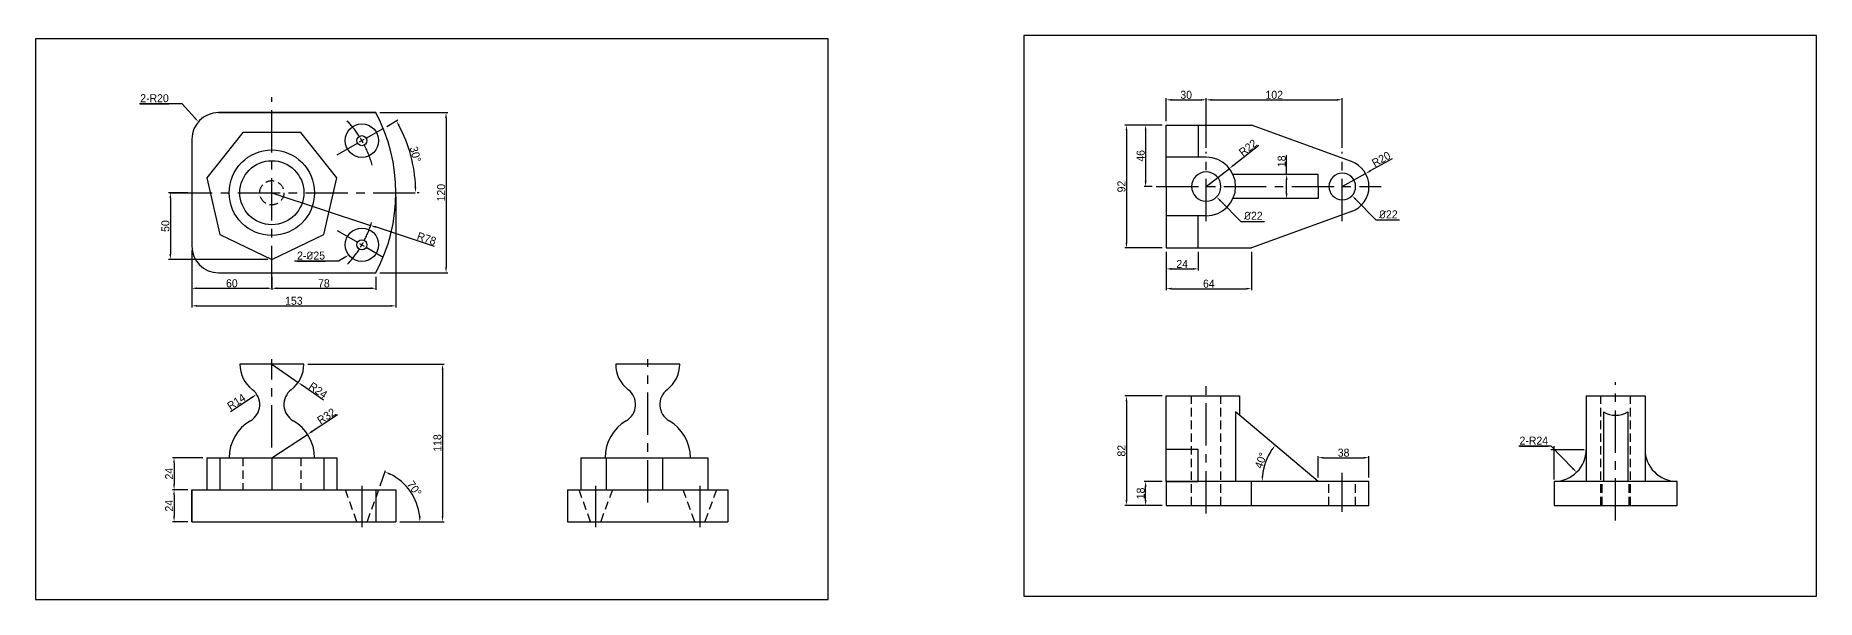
# Model space of a CAD drawing. Header units: millimetres. Extents: x 0 to 3581, y 939 to 3462.
# Drawn here: x 0 to 1335, y 2013 to 2435 of the extents above; entities that cross this region are included whole.
import ezdxf
from ezdxf import colors
from ezdxf.entities.mleader import LeaderData, LeaderLine
from ezdxf.math import Vec2, Vec3

# ---------------------------------------------------------------- set-up
doc = ezdxf.new("R2010")
doc.units = ezdxf.units.MM
doc.linetypes.add('CENTER', pattern=[50.8, 31.75, -6.35, 6.35, -6.35])
doc.linetypes.add('HIDDEN', pattern=[9.525, 6.35, -3.175])
for name, color, linetype in [('center', 3, 'CENTER'), ('hidden', 2, 'HIDDEN'), ('model', 7, 'Continuous')]:
    doc.layers.add(name, color=color, linetype=linetype)
doc.styles.get("Standard").update_dxf_attribs({"font": ''})
doc.styles.get('Standard').set_extended_font_data('Gulim')
doc.dimstyles.new('ISO-25', dxfattribs={"dimtxt": 6, "dimasz": 4, "dimexe": 1.25, "dimexo": 3, "dimtad": 1, "dimtxsty": 'Standard', "dimcen": 2.5, "dimadec": 0, "dimazin": 0, "dimtfac": 1, "dimtmove": 0, "dimatfit": 3, "dimfxl": 1, "dimarcsym": 0})

# ---------------------------------------------------------------- blocks, each defined once
blk = doc.blocks.new('*D40')
at = {"layer": 'Defpoints', "color": 0, "transparency": 16777216}
for p in [(255.1, 2377.2), (255.1, 2257.2), (307.7, 2257.2)]:
    blk.add_point(p, dxfattribs=at)
at = {"layer": 'model', "color": 0, "lineweight": -2, "transparency": 16777216}
for p, q in [((258.1, 2377.2), (308.9, 2377.2)), ((307.7, 2373.2), (307.7, 2261.2)), ((258.1, 2257.2), (308.9, 2257.2))]:
    blk.add_line(p, q, dxfattribs=at)
at = {"layer": 'model', "color": 0, "transparency": 16777216}
for points in [[(307, 2373.2), (308.3, 2373.2), (307.7, 2377.2)], [(307, 2261.2), (308.3, 2261.2), (307.7, 2257.2)]]:
    blk.add_solid(points, dxfattribs=at)
at = {"layer": 'model', "color": 0, "transparency": 16777216, "insert": (304, 2317.2), "char_height": 6, "attachment_point": 5, "rotation": 90}
blk.add_mtext('120', dxfattribs=at)
blk = doc.blocks.new('*D41')
at = {"layer": 'Defpoints', "color": 0, "transparency": 16777216}
for p in [(117.1, 2317.2), (101, 2267.2), (177.1, 2267.2)]:
    blk.add_point(p, dxfattribs=at)
at = {"layer": 'model', "color": 0, "lineweight": -2, "transparency": 16777216}
for p, q in [((114.1, 2317.2), (99.7, 2317.2)), ((101, 2313.2), (101, 2271.2)), ((174.1, 2267.2), (99.7, 2267.2))]:
    blk.add_line(p, q, dxfattribs=at)
at = {"layer": 'model', "color": 0, "transparency": 16777216}
for points in [[(100.3, 2313.2), (101.6, 2313.2), (101, 2317.2)], [(100.3, 2271.2), (101.6, 2271.2), (101, 2267.2)]]:
    blk.add_solid(points, dxfattribs=at)
at = {"layer": 'model', "color": 0, "transparency": 16777216, "insert": (97.3, 2292.2), "char_height": 6, "attachment_point": 5, "rotation": 90}
blk.add_mtext('50', dxfattribs=at)
blk = doc.blocks.new('*D42')
at = {"layer": 'Defpoints', "color": 0, "transparency": 16777216}
for p in [(117.1, 2277.2), (177.1, 2257.2), (177.1, 2245.6)]:
    blk.add_point(p, dxfattribs=at)
at = {"layer": 'model', "color": 0, "lineweight": -2, "transparency": 16777216}
for p, q in [((117.1, 2274.2), (117.1, 2244.4)), ((121.1, 2245.6), (173.1, 2245.6)), ((177.1, 2254.2), (177.1, 2244.4))]:
    blk.add_line(p, q, dxfattribs=at)
at = {"layer": 'model', "color": 0, "transparency": 16777216}
for points in [[(121.1, 2246.3), (121.1, 2244.9), (117.1, 2245.6)], [(173.1, 2246.3), (173.1, 2244.9), (177.1, 2245.6)]]:
    blk.add_solid(points, dxfattribs=at)
at = {"layer": 'model', "color": 0, "transparency": 16777216, "insert": (147.1, 2249.3), "char_height": 6, "attachment_point": 5}
blk.add_mtext('60', dxfattribs=at)
blk = doc.blocks.new('*D43')
at = {"layer": 'Defpoints', "color": 0, "transparency": 16777216}
for p in [(177.1, 2257.2), (255.1, 2257.2), (255.1, 2245.6)]:
    blk.add_point(p, dxfattribs=at)
at = {"layer": 'model', "color": 0, "lineweight": -2, "transparency": 16777216}
for p, q in [((177.1, 2254.2), (177.1, 2244.4)), ((181.1, 2245.6), (251.1, 2245.6)), ((255.1, 2254.2), (255.1, 2244.4))]:
    blk.add_line(p, q, dxfattribs=at)
at = {"layer": 'model', "color": 0, "transparency": 16777216}
for points in [[(181.1, 2246.3), (181.1, 2244.9), (177.1, 2245.6)], [(251.1, 2246.3), (251.1, 2244.9), (255.1, 2245.6)]]:
    blk.add_solid(points, dxfattribs=at)
at = {"layer": 'model', "color": 0, "transparency": 16777216, "insert": (216.1, 2249.3), "char_height": 6, "attachment_point": 5}
blk.add_mtext('78', dxfattribs=at)
blk = doc.blocks.new('*D44')
at = {"layer": 'Defpoints', "color": 0, "transparency": 16777216}
for p in [(270.1, 2317.2), (117.1, 2277.2), (270.1, 2232.4)]:
    blk.add_point(p, dxfattribs=at)
at = {"layer": 'model', "color": 0, "lineweight": -2, "transparency": 16777216}
for p, q in [((270.1, 2314.2), (270.1, 2231.2)), ((117.1, 2274.2), (117.1, 2231.2)), ((121.1, 2232.4), (266.1, 2232.4))]:
    blk.add_line(p, q, dxfattribs=at)
at = {"layer": 'model', "color": 0, "transparency": 16777216}
for points in [[(121.1, 2233.1), (121.1, 2231.8), (117.1, 2232.4)], [(266.1, 2233.1), (266.1, 2231.8), (270.1, 2232.4)]]:
    blk.add_solid(points, dxfattribs=at)
at = {"layer": 'model', "color": 0, "transparency": 16777216, "insert": (193.6, 2236.2), "char_height": 6, "attachment_point": 5}
blk.add_mtext('153', dxfattribs=at)
blk = doc.blocks.new('*D45')
at = {"layer": 'Defpoints', "color": 0, "transparency": 16777216}
for p in [(260.6, 2365.4), (247.9, 2358.1), (283.2, 2335.9), (100.7, 2317.2), (284.5, 2317.2)]:
    blk.add_point(p, dxfattribs=at)
at = {"layer": 'model', "color": 0, "lineweight": -2, "transparency": 16777216}
for p, q in [((263.2, 2366.9), (271.5, 2371.7)), ((287.5, 2317.2), (286.1, 2317.2))]:
    blk.add_line(p, q, dxfattribs=at)
blk.add_arc((177.1, 2317.2), 107.8, 2.1268, 27.8732, dxfattribs=at)
at = {"layer": 'model', "color": 0, "transparency": 16777216}
for points in [[(271.8, 2367.2), (272.9, 2367.9), (270.4, 2371.1)], [(285.4, 2321.2), (284.1, 2321.2), (284.8, 2317.2)]]:
    blk.add_solid(points, dxfattribs=at)
at = {"layer": 'model', "color": 0, "transparency": 16777216, "insert": (284.7, 2346), "char_height": 6, "attachment_point": 5, "rotation": 285}
blk.add_mtext('30°', dxfattribs=at)
blk = doc.blocks.new('*D46')
at = {"layer": 'Defpoints', "color": 0, "transparency": 16777216}
for p in [(177.1, 2317.2), (251.1, 2292.7)]:
    blk.add_point(p, dxfattribs=at)
at = {"layer": 'model', "color": 0, "lineweight": -2, "transparency": 16777216}
for p, q in [((177.1, 2317.2), (251.1, 2292.7)), ((299, 2276.9), (254.9, 2291.5))]:
    blk.add_line(p, q, dxfattribs=at)
at = {"layer": 'model', "color": 0, "transparency": 16777216}
blk.add_solid([(255.2, 2292.1), (254.7, 2290.8), (251.1, 2292.7)], dxfattribs=at)
at = {"layer": 'model', "color": 0, "transparency": 16777216, "insert": (293.1, 2282.8), "char_height": 6, "attachment_point": 5, "rotation": 341.7215}
blk.add_mtext('R78', dxfattribs=at)
blk = doc.blocks.new('*D47')
at = {"layer": 'Defpoints', "color": 0, "transparency": 16777216}
for p in [(177.1, 2188.7), (196.8, 2175)]:
    blk.add_point(p, dxfattribs=at)
at = {"layer": 'model', "color": 0, "lineweight": -2, "transparency": 16777216}
for p, q in [((177.1, 2188.7), (196.8, 2175)), ((215.9, 2161.9), (200.1, 2172.8))]:
    blk.add_line(p, q, dxfattribs=at)
at = {"layer": 'model', "color": 0, "transparency": 16777216}
blk.add_solid([(200.5, 2173.3), (199.7, 2172.2), (196.8, 2175)], dxfattribs=at)
at = {"layer": 'model', "color": 0, "transparency": 16777216, "insert": (211.8, 2169.2), "char_height": 6, "attachment_point": 5, "rotation": 325.3763}
blk.add_mtext('R24', dxfattribs=at)
blk = doc.blocks.new('*D48')
at = {"layer": 'Defpoints', "color": 0, "transparency": 16777216}
for p in [(165.7, 2166.2), (154, 2158.5)]:
    blk.add_point(p, dxfattribs=at)
at = {"layer": 'model', "color": 0, "lineweight": -2, "transparency": 16777216}
blk.add_line((146.2, 2153.3), (162.4, 2164), dxfattribs=at)
at = {"layer": 'model', "color": 0, "transparency": 16777216}
blk.add_solid([(162, 2164.5), (162.7, 2163.4), (165.7, 2166.2)], dxfattribs=at)
at = {"layer": 'model', "color": 0, "transparency": 16777216, "insert": (150.5, 2160.6), "char_height": 6, "attachment_point": 5, "rotation": 33.4659}
blk.add_mtext('R14', dxfattribs=at)
blk = doc.blocks.new('*D49')
at = {"layer": 'Defpoints', "color": 0, "transparency": 16777216}
for p in [(203.9, 2136.1), (177.1, 2118.7)]:
    blk.add_point(p, dxfattribs=at)
at = {"layer": 'model', "color": 0, "lineweight": -2, "transparency": 16777216}
for p, q in [((226.3, 2150.7), (207.2, 2138.3)), ((177.1, 2118.7), (203.9, 2136.1))]:
    blk.add_line(p, q, dxfattribs=at)
at = {"layer": 'model', "color": 0, "transparency": 16777216}
blk.add_solid([(206.9, 2138.9), (207.6, 2137.8), (203.9, 2136.1)], dxfattribs=at)
at = {"layer": 'model', "color": 0, "transparency": 16777216, "insert": (218, 2149.8), "char_height": 6, "attachment_point": 5, "rotation": 33.0956}
blk.add_mtext('R32', dxfattribs=at)
blk = doc.blocks.new('*D50')
at = {"layer": 'Defpoints', "color": 0, "transparency": 16777216}
for p in [(257.1, 2094.7), (284.8, 2086.4), (117.1, 2070.7), (248.4, 2070.7), (270.1, 2070.7)]:
    blk.add_point(p, dxfattribs=at)
at = {"layer": 'model', "color": 0, "lineweight": -2, "transparency": 16777216}
for p, q in [((258.2, 2097.5), (262.4, 2109.1)), ((273.1, 2070.7), (289.3, 2070.7))]:
    blk.add_line(p, q, dxfattribs=at)
blk.add_arc((248.4, 2070.7), 39.7, 5.776, 64.224, dxfattribs=at)
at = {"layer": 'model', "color": 0, "transparency": 16777216}
for points in [[(265.4, 2105.8), (265.9, 2107), (262, 2108)], [(288.6, 2074.7), (287.2, 2074.6), (288.1, 2070.7)]]:
    blk.add_solid(points, dxfattribs=at)
at = {"layer": 'model', "color": 0, "transparency": 16777216, "insert": (283.9, 2095.6), "char_height": 6, "attachment_point": 5, "rotation": 305}
blk.add_mtext('70°', dxfattribs=at)
blk = doc.blocks.new('*D51')
at = {"layer": 'Defpoints', "color": 0, "transparency": 16777216}
for p in [(117.1, 2094.7), (103.8, 2070.7), (117.1, 2070.7)]:
    blk.add_point(p, dxfattribs=at)
at = {"layer": 'model', "color": 0, "lineweight": -2, "transparency": 16777216}
for p, q in [((114.1, 2094.7), (102.5, 2094.7)), ((103.8, 2090.7), (103.8, 2074.7)), ((114.1, 2070.7), (102.5, 2070.7))]:
    blk.add_line(p, q, dxfattribs=at)
at = {"layer": 'model', "color": 0, "transparency": 16777216}
for points in [[(103.1, 2090.7), (104.4, 2090.7), (103.8, 2094.7)], [(103.1, 2074.7), (104.4, 2074.7), (103.8, 2070.7)]]:
    blk.add_solid(points, dxfattribs=at)
at = {"layer": 'model', "color": 0, "transparency": 16777216, "insert": (100.1, 2082.7), "char_height": 6, "attachment_point": 5, "rotation": 90}
blk.add_mtext('24', dxfattribs=at)
blk = doc.blocks.new('*D52')
at = {"layer": 'Defpoints', "color": 0, "transparency": 16777216}
for p in [(128.3, 2118.7), (103.8, 2094.7), (117.1, 2094.7)]:
    blk.add_point(p, dxfattribs=at)
at = {"layer": 'model', "color": 0, "lineweight": -2, "transparency": 16777216}
for p, q in [((125.3, 2118.7), (102.5, 2118.7)), ((103.8, 2114.7), (103.8, 2098.7)), ((114.1, 2094.7), (102.5, 2094.7))]:
    blk.add_line(p, q, dxfattribs=at)
at = {"layer": 'model', "color": 0, "transparency": 16777216}
for points in [[(103.1, 2114.7), (104.4, 2114.7), (103.8, 2118.7)], [(103.1, 2098.7), (104.4, 2098.7), (103.8, 2094.7)]]:
    blk.add_solid(points, dxfattribs=at)
at = {"layer": 'model', "color": 0, "transparency": 16777216, "insert": (100.1, 2106.7), "char_height": 6, "attachment_point": 5, "rotation": 90}
blk.add_mtext('24', dxfattribs=at)
blk = doc.blocks.new('*D53')
at = {"layer": 'Defpoints', "color": 0, "transparency": 16777216}
for p in [(201.1, 2188.7), (270.1, 2070.7), (305, 2070.7)]:
    blk.add_point(p, dxfattribs=at)
at = {"layer": 'model', "color": 0, "lineweight": -2, "transparency": 16777216}
for p, q in [((204.1, 2188.7), (306.3, 2188.7)), ((305, 2184.7), (305, 2074.7)), ((273.1, 2070.7), (306.3, 2070.7))]:
    blk.add_line(p, q, dxfattribs=at)
at = {"layer": 'model', "color": 0, "transparency": 16777216}
for points in [[(304.4, 2184.7), (305.7, 2184.7), (305, 2188.7)], [(304.4, 2074.7), (305.7, 2074.7), (305, 2070.7)]]:
    blk.add_solid(points, dxfattribs=at)
at = {"layer": 'model', "color": 0, "transparency": 16777216, "insert": (301.3, 2129.7), "char_height": 6, "attachment_point": 5, "rotation": 90}
blk.add_mtext('118', dxfattribs=at)
blk = doc.blocks.new('*D70')
at = {"layer": 'Defpoints', "color": 0, "transparency": 16777216}
for p in [(877.5, 2386.8), (847.5, 2367.8), (877.5, 2347.8)]:
    blk.add_point(p, dxfattribs=at)
at = {"layer": 'model', "color": 0, "lineweight": -2, "transparency": 16777216}
for p, q in [((847.5, 2370.8), (847.5, 2388)), ((851.5, 2386.8), (873.5, 2386.8)), ((877.5, 2350.8), (877.5, 2388))]:
    blk.add_line(p, q, dxfattribs=at)
at = {"layer": 'model', "color": 0, "transparency": 16777216}
for points in [[(851.5, 2387.4), (851.5, 2386.1), (847.5, 2386.8)], [(873.5, 2387.4), (873.5, 2386.1), (877.5, 2386.8)]]:
    blk.add_solid(points, dxfattribs=at)
at = {"layer": 'model', "color": 0, "transparency": 16777216, "insert": (862.5, 2390.5), "char_height": 6, "attachment_point": 5}
blk.add_mtext('30', dxfattribs=at)
blk = doc.blocks.new('*D71')
at = {"layer": 'Defpoints', "color": 0, "transparency": 16777216}
for p in [(979.5, 2386.8), (877.5, 2347.8), (979.5, 2347.8)]:
    blk.add_point(p, dxfattribs=at)
at = {"layer": 'model', "color": 0, "lineweight": -2, "transparency": 16777216}
for p, q in [((877.5, 2350.8), (877.5, 2388)), ((881.5, 2386.8), (975.5, 2386.8)), ((979.5, 2350.8), (979.5, 2388))]:
    blk.add_line(p, q, dxfattribs=at)
at = {"layer": 'model', "color": 0, "transparency": 16777216}
for points in [[(881.5, 2387.4), (881.5, 2386.1), (877.5, 2386.8)], [(975.5, 2387.4), (975.5, 2386.1), (979.5, 2386.8)]]:
    blk.add_solid(points, dxfattribs=at)
at = {"layer": 'model', "color": 0, "transparency": 16777216, "insert": (928.5, 2390.5), "char_height": 6, "attachment_point": 5}
blk.add_mtext('102', dxfattribs=at)
blk = doc.blocks.new('*D72')
at = {"layer": 'Defpoints', "color": 0, "transparency": 16777216}
for p in [(961.5, 2330.8), (937.8, 2312.8), (961.5, 2312.8)]:
    blk.add_point(p, dxfattribs=at)
at = {"layer": 'model', "color": 0, "lineweight": -2, "transparency": 16777216}
for p, q in [((937.8, 2330.8), (937.8, 2345.3)), ((958.5, 2330.8), (936.6, 2330.8)), ((937.8, 2316.8), (937.8, 2326.8)), ((958.5, 2312.8), (936.6, 2312.8))]:
    blk.add_line(p, q, dxfattribs=at)
at = {"layer": 'model', "color": 0, "transparency": 16777216}
for points in [[(937.1, 2326.8), (938.5, 2326.8), (937.8, 2330.8)], [(937.1, 2316.8), (938.5, 2316.8), (937.8, 2312.8)]]:
    blk.add_solid(points, dxfattribs=at)
at = {"layer": 'model', "color": 0, "transparency": 16777216, "insert": (934.1, 2340.7), "char_height": 6, "attachment_point": 5, "rotation": 90}
blk.add_mtext('18', dxfattribs=at)
blk = doc.blocks.new('*D73')
at = {"layer": 'Defpoints', "color": 0, "transparency": 16777216}
for p in [(847.5, 2367.8), (832.1, 2321.8), (840, 2321.8)]:
    blk.add_point(p, dxfattribs=at)
at = {"layer": 'model', "color": 0, "lineweight": -2, "transparency": 16777216}
for p, q in [((844.5, 2367.8), (830.9, 2367.8)), ((832.1, 2363.8), (832.1, 2325.8)), ((837, 2321.8), (830.9, 2321.8))]:
    blk.add_line(p, q, dxfattribs=at)
at = {"layer": 'model', "color": 0, "transparency": 16777216}
for points in [[(831.4, 2363.8), (832.8, 2363.8), (832.1, 2367.8)], [(831.4, 2325.8), (832.8, 2325.8), (832.1, 2321.8)]]:
    blk.add_solid(points, dxfattribs=at)
at = {"layer": 'model', "color": 0, "transparency": 16777216, "insert": (828.4, 2344.8), "char_height": 6, "attachment_point": 5, "rotation": 90}
blk.add_mtext('46', dxfattribs=at)
blk = doc.blocks.new('*D74')
at = {"layer": 'Defpoints', "color": 0, "transparency": 16777216}
for p in [(847.5, 2367.8), (817.7, 2275.8), (847.5, 2275.8)]:
    blk.add_point(p, dxfattribs=at)
at = {"layer": 'model', "color": 0, "lineweight": -2, "transparency": 16777216}
for p, q in [((844.5, 2367.8), (816.5, 2367.8)), ((817.7, 2363.8), (817.7, 2279.8)), ((844.5, 2275.8), (816.5, 2275.8))]:
    blk.add_line(p, q, dxfattribs=at)
at = {"layer": 'model', "color": 0, "transparency": 16777216}
for points in [[(817.1, 2363.8), (818.4, 2363.8), (817.7, 2367.8)], [(817.1, 2279.8), (818.4, 2279.8), (817.7, 2275.8)]]:
    blk.add_solid(points, dxfattribs=at)
at = {"layer": 'model', "color": 0, "transparency": 16777216, "insert": (814, 2321.8), "char_height": 6, "attachment_point": 5, "rotation": 90}
blk.add_mtext('92', dxfattribs=at)
blk = doc.blocks.new('*D75')
at = {"layer": 'Defpoints', "color": 0, "transparency": 16777216}
for p in [(847.5, 2275.8), (871.5, 2275.8), (871.5, 2260.1)]:
    blk.add_point(p, dxfattribs=at)
at = {"layer": 'model', "color": 0, "lineweight": -2, "transparency": 16777216}
for p, q in [((847.5, 2272.8), (847.5, 2258.9)), ((871.5, 2272.8), (871.5, 2258.9)), ((851.5, 2260.1), (867.5, 2260.1))]:
    blk.add_line(p, q, dxfattribs=at)
at = {"layer": 'model', "color": 0, "transparency": 16777216}
for points in [[(851.5, 2260.8), (851.5, 2259.4), (847.5, 2260.1)], [(867.5, 2260.8), (867.5, 2259.4), (871.5, 2260.1)]]:
    blk.add_solid(points, dxfattribs=at)
at = {"layer": 'model', "color": 0, "transparency": 16777216, "insert": (859.5, 2263.8), "char_height": 6, "attachment_point": 5}
blk.add_mtext('24', dxfattribs=at)
blk = doc.blocks.new('*D76')
at = {"layer": 'Defpoints', "color": 0, "transparency": 16777216}
for p in [(847.5, 2275.8), (911.5, 2275.8), (911.5, 2245.3)]:
    blk.add_point(p, dxfattribs=at)
at = {"layer": 'model', "color": 0, "lineweight": -2, "transparency": 16777216}
for p, q in [((847.5, 2272.8), (847.5, 2244.1)), ((911.5, 2272.8), (911.5, 2244.1)), ((851.5, 2245.3), (907.5, 2245.3))]:
    blk.add_line(p, q, dxfattribs=at)
at = {"layer": 'model', "color": 0, "transparency": 16777216}
for points in [[(851.5, 2246), (851.5, 2244.7), (847.5, 2245.3)], [(907.5, 2246), (907.5, 2244.7), (911.5, 2245.3)]]:
    blk.add_solid(points, dxfattribs=at)
at = {"layer": 'model', "color": 0, "transparency": 16777216, "insert": (879.5, 2249), "char_height": 6, "attachment_point": 5}
blk.add_mtext('64', dxfattribs=at)
blk = doc.blocks.new('*D77')
at = {"layer": 'Defpoints', "color": 0, "transparency": 16777216}
for p in [(847.5, 2164.9), (817.7, 2082.9), (847.5, 2082.9)]:
    blk.add_point(p, dxfattribs=at)
at = {"layer": 'model', "color": 0, "lineweight": -2, "transparency": 16777216}
for p, q in [((844.5, 2164.9), (816.5, 2164.9)), ((817.7, 2160.9), (817.7, 2086.9)), ((844.5, 2082.9), (816.5, 2082.9))]:
    blk.add_line(p, q, dxfattribs=at)
at = {"layer": 'model', "color": 0, "transparency": 16777216}
for points in [[(817.1, 2160.9), (818.4, 2160.9), (817.7, 2164.9)], [(817.1, 2086.9), (818.4, 2086.9), (817.7, 2082.9)]]:
    blk.add_solid(points, dxfattribs=at)
at = {"layer": 'model', "color": 0, "transparency": 16777216, "insert": (814, 2123.9), "char_height": 6, "attachment_point": 5, "rotation": 90}
blk.add_mtext('82', dxfattribs=at)
blk = doc.blocks.new('*D78')
at = {"layer": 'Defpoints', "color": 0, "transparency": 16777216}
for p in [(832.1, 2100.9), (847.5, 2100.9), (847.5, 2082.9)]:
    blk.add_point(p, dxfattribs=at)
at = {"layer": 'model', "color": 0, "lineweight": -2, "transparency": 16777216}
for p, q in [((844.5, 2100.9), (830.9, 2100.9)), ((832.1, 2086.9), (832.1, 2096.9)), ((844.5, 2082.9), (830.9, 2082.9))]:
    blk.add_line(p, q, dxfattribs=at)
at = {"layer": 'model', "color": 0, "transparency": 16777216}
for points in [[(831.4, 2096.9), (832.8, 2096.9), (832.1, 2100.9)], [(831.4, 2086.9), (832.8, 2086.9), (832.1, 2082.9)]]:
    blk.add_solid(points, dxfattribs=at)
at = {"layer": 'model', "color": 0, "transparency": 16777216, "insert": (828.4, 2091.9), "char_height": 6, "attachment_point": 5, "rotation": 90}
blk.add_mtext('18', dxfattribs=at)
blk = doc.blocks.new('*D79')
at = {"layer": 'Defpoints', "color": 0, "transparency": 16777216}
for p in [(999.5, 2118.7), (961.5, 2100.9), (999.5, 2100.9)]:
    blk.add_point(p, dxfattribs=at)
at = {"layer": 'model', "color": 0, "lineweight": -2, "transparency": 16777216}
for p, q in [((961.5, 2103.9), (961.5, 2119.9)), ((965.5, 2118.7), (995.5, 2118.7)), ((999.5, 2103.9), (999.5, 2119.9))]:
    blk.add_line(p, q, dxfattribs=at)
at = {"layer": 'model', "color": 0, "transparency": 16777216}
for points in [[(965.5, 2119.3), (965.5, 2118), (961.5, 2118.7)], [(995.5, 2119.3), (995.5, 2118), (999.5, 2118.7)]]:
    blk.add_solid(points, dxfattribs=at)
at = {"layer": 'model', "color": 0, "transparency": 16777216, "insert": (980.5, 2122.4), "char_height": 6, "attachment_point": 5}
blk.add_mtext('38', dxfattribs=at)
blk = doc.blocks.new('*D80')
at = {"layer": 'Defpoints', "color": 0, "transparency": 16777216}
for p in [(899.5, 2153), (924, 2119.8), (847.5, 2100.9), (961.5, 2100.9), (961.5, 2100.9)]:
    blk.add_point(p, dxfattribs=at)
at = {"layer": 'model', "color": 0, "lineweight": -2, "transparency": 16777216}
blk.add_arc((961.5, 2100.9), 42.1, 145.4514, 174.5486, dxfattribs=at)
at = {"layer": 'model', "color": 0, "transparency": 16777216}
for points in [[(926.4, 2125.2), (927.4, 2124.4), (929.3, 2128)], [(920.3, 2104.9), (919, 2105), (919.5, 2100.9)]]:
    blk.add_solid(points, dxfattribs=at)
at = {"layer": 'model', "color": 0, "transparency": 16777216, "insert": (918.5, 2116.6), "char_height": 6, "attachment_point": 5, "rotation": 70}
blk.add_mtext('40°', dxfattribs=at)
blk = doc.blocks.new('*D81')
at = {"layer": 'Defpoints', "color": 0, "transparency": 16777216}
for p in [(894.9, 2335.3), (877.5, 2321.8)]:
    blk.add_point(p, dxfattribs=at)
at = {"layer": 'model', "color": 0, "lineweight": -2, "transparency": 16777216}
for p, q in [((916.9, 2352.5), (898.1, 2337.8)), ((877.5, 2321.8), (894.9, 2335.3))]:
    blk.add_line(p, q, dxfattribs=at)
at = {"layer": 'model', "color": 0, "transparency": 16777216}
blk.add_solid([(897.6, 2338.3), (898.5, 2337.3), (894.9, 2335.3)], dxfattribs=at)
at = {"layer": 'model', "color": 0, "transparency": 16777216, "insert": (908.8, 2350.9), "char_height": 6, "attachment_point": 5, "rotation": 37.9188}
blk.add_mtext('R22', dxfattribs=at)
blk = doc.blocks.new('*D82')
at = {"layer": 'Defpoints', "color": 0, "transparency": 16777216}
for p in [(997, 2331.5), (979.5, 2321.8)]:
    blk.add_point(p, dxfattribs=at)
at = {"layer": 'model', "color": 0, "lineweight": -2, "transparency": 16777216}
for p, q in [((1017, 2342.6), (1000.5, 2333.5)), ((979.5, 2321.8), (997, 2331.5))]:
    blk.add_line(p, q, dxfattribs=at)
at = {"layer": 'model', "color": 0, "transparency": 16777216}
blk.add_solid([(1000.2, 2334.1), (1000.8, 2332.9), (997, 2331.5)], dxfattribs=at)
at = {"layer": 'model', "color": 0, "transparency": 16777216, "insert": (1008.7, 2342.3), "char_height": 6, "attachment_point": 5, "rotation": 29.1025}
blk.add_mtext('R20', dxfattribs=at)

msp = doc.modelspace()

# ---------------------------------------------------------------- linework, layer by layer
for p, q in [((137.079, 2377.175), (255.079, 2377.175)), ((255.079, 2377.175), (137.079, 2377.175)), ((117.079, 2357.175), (117.079, 2277.175)), ((137.079, 2257.175), (255.079, 2257.175)), ((128.332, 2118.671), (128.332, 2094.671)), ((128.332, 2118.671), (225.825, 2118.671)), ((137.987, 2118.671), (137.987, 2094.671)), ((177.079, 2118.671), (177.079, 2094.671)), ((216.17, 2118.671), (216.17, 2094.671)), ((225.825, 2118.671), (225.825, 2094.671)), ((408.832, 2118.671), (408.832, 2094.671)), ((408.832, 2118.671), (503.881, 2118.671)), ((117.079, 2094.671), (117.079, 2070.671)), ((117.079, 2070.671), (117.079, 2094.671)), ((117.079, 2094.671), (270.079, 2094.671)), ((255.079, 2094.671), (255.079, 2070.671)), ((270.079, 2094.671), (270.079, 2070.671)), ((117.079, 2070.671), (270.079, 2070.671))]:
    msp.add_line(p, q)
for points in [[(0, 2012.565), (594, 2012.565), (594, 2432.565), (0, 2432.565)], [(177.079, 2267.175), (216.17, 2286.001), (225.825, 2328.301), (198.773, 2362.224), (155.385, 2362.224), (128.332, 2328.301), (137.987, 2286.001)]]:
    msp.add_lwpolyline(points, close=True)
for centre, radius in [((244.629, 2356.175), 12.5), ((177.079, 2317.175), 32), ((177.079, 2317.175), 24), ((244.629, 2278.175), 12.5)]:
    msp.add_circle(centre, radius)
for centre, radius, start, end in [((137.079, 2357.175), 20, 90, 180), ((142.579, 2317.175), 127.5, 331.927513, 28.072487), ((137.079, 2277.175), 20, 180, 270)]:
    msp.add_arc(centre, radius, start, end)
at = {"layer": 'center'}
for p, q in [((177.079, 2245.614), (177.079, 2388.737)), ((247.889, 2358.058), (260.607, 2365.4)), ((226.165, 2345.515), (241.368, 2354.293)), ((242.897, 2355.175), (246.361, 2357.175)), ((877.548, 2295.854), (877.548, 2347.799)), ((979.548, 2295.828), (979.548, 2347.772)), ((100.712, 2317.175), (284.483, 2317.175)), ((840.003, 2321.8), (1008.555, 2321.8)), ((226.165, 2288.835), (241.368, 2280.058)), ((242.897, 2279.175), (246.361, 2277.175)), ((247.889, 2276.293), (260.607, 2268.95)), ((177.079, 2126.345), (177.079, 2192.602)), ((458.832, 2085.071), (458.832, 2192.602)), ((877.548, 2076.966), (877.548, 2172.207)), ((1184.454, 2071.579), (1184.454, 2175.38)), ((244.629, 2097.598), (244.629, 2066.555)), ((419.832, 2097.598), (419.832, 2066.555)), ((497.832, 2097.598), (497.832, 2066.555)), ((979.548, 2078.248), (979.548, 2107.324))]:
    msp.add_line(p, q, dxfattribs=at)
for start, end in [(32.765682, 43.647703), (28.530837, 31.469163), (15.378994, 27.234318), (332.765682, 343.306598), (316.677345, 327.234319), (328.530837, 331.469163)]:
    msp.add_arc((177.079, 2317.175), 78, start, end, dxfattribs=at)
at = {"layer": 'hidden'}
for p, q in [((866.548, 2082.944), (866.548, 2164.944)), ((888.548, 2082.944), (888.548, 2164.944)), ((1173.454, 2082.944), (1173.454, 2164.944)), ((1195.454, 2082.944), (1195.454, 2164.944)), ((155.385, 2118.671), (155.385, 2094.671)), ((198.773, 2118.671), (198.773, 2094.671)), ((969.548, 2082.944), (969.548, 2100.944)), ((989.548, 2082.944), (989.548, 2100.944)), ((1174.454, 2082.944), (1174.454, 2100.944)), ((1194.454, 2082.944), (1194.454, 2100.944)), ((240.864, 2070.671), (232.129, 2094.671)), ((257.129, 2094.671), (248.393, 2070.671)), ((416.067, 2070.671), (407.332, 2094.671)), ((432.332, 2094.671), (423.597, 2070.671)), ((494.067, 2070.671), (485.332, 2094.671)), ((510.332, 2094.671), (501.597, 2070.671))]:
    msp.add_line(p, q, dxfattribs=at)
msp.add_circle((177.079, 2317.175), 9.064, dxfattribs=at)
at = {"layer": 'model'}
for p, q in [((847.548, 2321.8), (847.548, 2367.8)), ((847.548, 2367.8), (911.548, 2367.8)), ((871.548, 2367.8), (871.548, 2343.8)), ((986.381, 2340.597), (911.548, 2367.8)), ((877.548, 2343.8), (847.548, 2343.8)), ((961.548, 2330.8), (897.623, 2330.8)), ((961.548, 2321.8), (961.548, 2330.8)), ((847.548, 2321.8), (847.548, 2275.8)), ((961.548, 2312.8), (897.623, 2312.8)), ((961.548, 2321.8), (961.548, 2312.8)), ((877.548, 2299.8), (847.548, 2299.8)), ((871.548, 2275.8), (871.548, 2299.8)), ((986.381, 2303.004), (911.548, 2275.8)), ((847.548, 2275.8), (911.548, 2275.8)), ((201.079, 2188.671), (153.079, 2188.671)), ((482.832, 2188.671), (434.832, 2188.671)), ((847.548, 2100.944), (847.548, 2164.944)), ((847.548, 2164.944), (902.548, 2164.944)), ((902.548, 2164.944), (902.548, 2150.451)), ((1162.454, 2164.944), (1162.454, 2100.944)), ((1162.454, 2164.944), (1206.454, 2164.944)), ((1206.454, 2164.944), (1206.454, 2100.944)), ((961.548, 2100.944), (899.548, 2152.968)), ((899.548, 2152.968), (899.548, 2100.944)), ((1175.454, 2152.968), (1175.454, 2100.944)), ((1193.454, 2152.968), (1193.454, 2100.944)), ((871.548, 2124.944), (847.548, 2124.944)), ((871.548, 2100.944), (871.548, 2124.944)), ((1135.954, 2124.944), (1160.954, 2124.944)), ((1135.954, 2124.944), (1160.954, 2124.944)), ((1135.954, 2124.944), (1160.954, 2124.944)), ((1138.454, 2102.444), (1138.454, 2127.444)), ((1138.454, 2102.444), (1138.454, 2127.444)), ((1138.454, 2102.444), (1138.454, 2127.444)), ((427.658, 2118.671), (427.658, 2094.671)), ((469.958, 2118.671), (469.958, 2094.671)), ((503.881, 2118.671), (503.881, 2094.671)), ((961.548, 2100.944), (847.548, 2100.944)), ((847.548, 2100.944), (847.548, 2082.944)), ((847.548, 2100.944), (871.548, 2100.944)), ((911.548, 2082.944), (911.548, 2100.944)), ((999.548, 2100.944), (961.548, 2100.944)), ((999.548, 2082.944), (999.548, 2100.944)), ((1230.454, 2100.944), (1138.454, 2100.944)), ((1138.454, 2100.944), (1138.454, 2082.944)), ((1230.454, 2082.944), (1230.454, 2100.944)), ((398.832, 2094.671), (518.832, 2094.671)), ((398.832, 2094.671), (398.832, 2070.671)), ((518.832, 2094.671), (518.832, 2070.671)), ((847.548, 2082.944), (877.548, 2082.944)), ((877.548, 2082.944), (911.548, 2082.944)), ((911.548, 2082.944), (979.548, 2082.944)), ((979.548, 2082.944), (999.548, 2082.944)), ((1138.454, 2082.944), (1230.454, 2082.944)), ((398.832, 2070.671), (518.832, 2070.671))]:
    msp.add_line(p, q, dxfattribs=at)
msp.add_lwpolyline([(740.922, 2014.839), (1334.922, 2014.839), (1334.922, 2434.839), (740.922, 2434.839)], close=True, dxfattribs=at)
for centre in [(244.629, 2356.175), (244.629, 2278.175)]:
    msp.add_circle(centre, 3.765, dxfattribs=at)
for centre, radius, start, end in [((877.548, 2321.8), 22, 0, 90), ((979.548, 2321.8), 20, 0, 70.022672), ((877.548, 2321.8), 11, 0, 180), ((979.548, 2321.8), 10, 0, 180), ((877.548, 2321.8), 11, 180, 0), ((877.548, 2321.8), 22, 270, 0), ((979.548, 2321.8), 10, 180, 0), ((979.548, 2321.8), 20, 289.977328, 0), ((177.079, 2188.671), 24, 180, 232.630407), ((177.079, 2188.671), 24, 307.369593, 0), ((458.832, 2188.671), 24, 180, 232.630407), ((458.832, 2188.671), 24, 307.369593, 0), ((154.015, 2158.471), 14, 300.092462, 52.630407), ((200.143, 2158.471), 14, 127.369593, 239.907538), ((435.768, 2158.471), 14, 300.092462, 52.630407), ((481.896, 2158.471), 14, 127.369593, 239.907538), ((1184.454, 2167.798), 17.347, 238.747401, 301.252599), ((177.079, 2118.671), 32, 120.092462, 180), ((177.079, 2118.671), 32, 0, 59.907538), ((458.832, 2118.671), 32, 120.092462, 180), ((458.832, 2118.671), 32, 0, 59.907538), ((1138.454, 2124.944), 24, 270, 0), ((1230.454, 2124.944), 24, 180, 270)]:
    msp.add_arc(centre, radius, start, end, dxfattribs=at)

# ---------------------------------------------------------------- dimensions: what is measured, and where the dimension line sits
for base, p1, p2, picture, middle in [((877.548, 2386.773), (847.548, 2367.8), (877.548, 2347.799), '*D70', (862.548, 2390.474)), ((979.548, 2386.773), (877.548, 2347.799), (979.548, 2347.772), '*D71', (928.548, 2390.482)), ((270.079, 2232.447), (117.079, 2277.175), (270.079, 2317.175), '*D44', (193.579, 2236.156)), ((177.079, 2245.614), (117.079, 2277.175), (177.079, 2257.175), '*D42', (147.079, 2249.315)), ((871.548, 2260.103), (847.548, 2275.8), (871.548, 2275.8), '*D75', (859.548, 2263.808)), ((911.548, 2245.325), (847.548, 2275.8), (911.548, 2275.8), '*D76', (879.548, 2249.03)), ((255.079, 2245.614), (177.079, 2257.175), (255.079, 2257.175), '*D43', (216.079, 2249.319)), ((999.548, 2118.654), (961.548, 2100.944), (999.548, 2100.944), '*D79', (980.548, 2122.355))]:
    dim = msp.add_linear_dim(base=base, p1=p1, p2=p2, dimstyle='ISO-25', dxfattribs=at)
    dim.commit()
    dim.dimension.update_dxf_attribs({"geometry": picture, "text_midpoint": middle})
for base, p1, p2, picture, middle in [((307.682, 2257.175), (255.079, 2377.175), (255.079, 2257.175), '*D40', (303.973, 2317.175)), ((817.749, 2275.8), (847.548, 2367.8), (847.548, 2275.8), '*D74', (814.049, 2321.8)), ((832.109, 2321.8), (847.548, 2367.8), (840.003, 2321.8), '*D73', (828.404, 2344.8)), ((100.951, 2267.175), (117.079, 2317.175), (177.079, 2267.175), '*D41', (97.25, 2292.175)), ((305.024, 2070.671), (201.079, 2188.671), (270.079, 2070.671), '*D53', (301.315, 2129.671)), ((817.749, 2082.944), (847.548, 2164.944), (847.548, 2082.944), '*D77', (814.049, 2123.944)), ((103.774, 2094.671), (128.332, 2118.671), (117.079, 2094.671), '*D52', (100.069, 2106.671)), ((832.109, 2100.944), (847.548, 2082.944), (847.548, 2100.944), '*D78', (828.4, 2091.944)), ((103.774, 2070.671), (117.079, 2094.671), (117.079, 2070.671), '*D51', (100.069, 2082.671))]:
    dim = msp.add_linear_dim(base=base, p1=p1, p2=p2, angle=90, dimstyle='ISO-25', dxfattribs=at)
    dim.commit()
    dim.dimension.update_dxf_attribs({"geometry": picture, "text_midpoint": middle})
for base, line1, line2, picture, middle in [((283.207, 2335.888), ((247.889, 2358.058), (260.607, 2365.4)), ((100.712, 2317.175), (284.483, 2317.175)), '*D45', (284.747, 2346.025)), ((923.964, 2119.819), ((961.548, 2100.944), (899.548, 2152.968)), ((961.548, 2100.944), (847.548, 2100.944)), '*D80', (918.545, 2116.595)), ((284.843, 2086.394), ((257.129, 2094.671), (248.393, 2070.671)), ((117.079, 2070.671), (270.079, 2070.671)), '*D50', (283.945, 2095.565))]:
    dim = msp.add_angular_dim_2l(base=base, line1=line1, line2=line2, dimstyle='ISO-25', dxfattribs=at)
    dim.commit()
    dim.dimension.update_dxf_attribs({"geometry": picture, "text_midpoint": middle})
for center, mpoint, picture, middle in [((877.548, 2321.8), (894.903, 2335.32), '*D81', (911.087, 2347.928)), ((177.079, 2317.175), (251.143, 2292.712), '*D46', (291.892, 2279.252)), ((154.015, 2158.471), (165.694, 2166.191), '*D48', (152.529, 2157.489)), ((177.079, 2118.671), (203.887, 2136.144), '*D49', (220.047, 2146.677))]:
    dim = msp.add_radius_dim(center=center, mpoint=mpoint, dimstyle='ISO-25', dxfattribs=at)
    dim.commit()
    dim.dimension.update_dxf_attribs({"geometry": picture, "text_midpoint": middle, "dimtype": 164})
dim = msp.add_linear_dim(base=(937.807, 2312.8), p1=(961.548, 2330.8), p2=(961.548, 2312.8), angle=90, dimstyle='ISO-25', dxfattribs=at)
dim.commit()
dim.dimension.update_dxf_attribs({"geometry": '*D72', "text_midpoint": (937.807, 2340.75), "dimtype": 160})
for center, mpoint, picture, middle in [((979.548, 2321.8), (997.023, 2331.528), '*D82', (1008.685, 2342.264)), ((177.079, 2188.671), (196.828, 2175.035), '*D47', (211.752, 2169.243))]:
    dim = msp.add_radius_dim(center=center, mpoint=mpoint, dimstyle='ISO-25', dxfattribs=at)
    dim.commit()
    dim.dimension.update_dxf_attribs({"geometry": picture, "text_midpoint": middle})

# ---------------------------------------------------------------- leaders
ml = msp.add_multileader_mtext('Standard', dxfattribs=at)
ml.set_content('\\L2-R20', color=256)
ml.set_leader_properties()
ml.build(insert=Vec2(0, 0))
ml.multileader.update_dxf_attribs({"text_left_attachment_type": 8, "text_right_attachment_type": 8})
ctx = ml.context
ctx.base_point, ctx.char_height, ctx.plane_origin = Vec3(74.125, 2383.766), 6, Vec3(122.011, 2370.285)
ctx.left_attachment, ctx.right_attachment, ctx.text_align_type = 8, 8, 2
notes = []
notes.append((ctx, [(0, (1, 1, 0), (109.79, 2383.766), (-1, 0), 8, [(0, [(122.011, 2370.285)], 0, [])])]))
ctx.mtext.insert, ctx.mtext.alignment, ctx.mtext.flow_direction = Vec3(99.79, 2390.966), 3, 5
ml = msp.add_multileader_mtext('Standard', dxfattribs=at)
ml.set_content('\\L{\\fISOCPEUR|b0|i0|c0|p34;%%C}22', color=256)
ml.set_leader_properties()
ml.build(insert=Vec2(0, 0))
ml.multileader.update_dxf_attribs({"text_left_attachment_type": 8, "text_right_attachment_type": 8})
ctx = ml.context
ctx.base_point, ctx.char_height, ctx.plane_origin = Vec3(903.906, 2295.709), 6, Vec3(885.367, 2313.912)
ctx.left_attachment, ctx.right_attachment = 8, 8
notes.append((ctx, [(0, (1, 1, 0), (903.575, 2295.709), (1, 0), 0.331, [(0, [(885.367, 2313.912)], 0, [])])]))
ctx.mtext.insert, ctx.mtext.flow_direction = Vec3(905.906, 2302.909), 5
ml = msp.add_multileader_mtext('Standard', dxfattribs=at)
ml.set_content('\\L{\\fISOCPEUR|b0|i0|c0|p34;%%C}22', color=256)
ml.set_leader_properties()
ml.build(insert=Vec2(0, 0))
ml.multileader.update_dxf_attribs({"text_left_attachment_type": 8, "text_right_attachment_type": 8})
ctx = ml.context
ctx.base_point, ctx.char_height, ctx.plane_origin = Vec3(1005.083, 2296.75), 6, Vec3(986.544, 2314.953)
ctx.left_attachment, ctx.right_attachment = 8, 8
notes.append((ctx, [(0, (1, 1, 0), (1004.752, 2296.75), (1, 0), 0.331, [(0, [(986.947, 2314.953)], 0, [])])]))
ctx.mtext.insert, ctx.mtext.flow_direction = Vec3(1007.083, 2303.95), 5
ml = msp.add_multileader_mtext('Standard', dxfattribs=at)
ml.set_content('\\L2-{\\fISOCPEUR|b0|i0|c0|p34;%%C}25', color=256)
ml.set_leader_properties()
ml.build(insert=Vec2(0, 0))
ml.multileader.update_dxf_attribs({"text_left_attachment_type": 8, "text_right_attachment_type": 8})
ctx = ml.context
ctx.base_point, ctx.char_height, ctx.plane_origin = Vec3(191.327, 2265.908), 6, Vec3(234.777, 2270.549)
ctx.left_attachment, ctx.right_attachment, ctx.text_align_type = 8, 8, 2
notes.append((ctx, [(0, (1, 1, 0), (226.951, 2265.908), (-1, 0), 8, [(0, [(234.777, 2270.549)], 0, [])])]))
ctx.mtext.insert, ctx.mtext.alignment, ctx.mtext.flow_direction = Vec3(216.951, 2273.108), 3, 5
ml = msp.add_multileader_mtext('Standard', dxfattribs=at)
ml.set_content('\\L2-R24', color=256)
ml.set_leader_properties()
ml.build(insert=Vec2(0, 0))
ml.multileader.update_dxf_attribs({"text_left_attachment_type": 8, "text_right_attachment_type": 8})
ctx = ml.context
ctx.base_point, ctx.char_height, ctx.plane_origin = Vec3(1107.8, 2127.279), 6, Vec3(1155.129, 2107.759)
ctx.left_attachment, ctx.right_attachment, ctx.text_align_type = 8, 8, 2
notes.append((ctx, [(0, (1, 1, 0), (1136.119, 2127.279), (-1, 0), 0.335, [(0, [(1155.129, 2107.759)], 0, [])])]))
ctx.mtext.insert, ctx.mtext.alignment, ctx.mtext.flow_direction = Vec3(1133.784, 2134.479), 3, 5
for ctx, leaders in notes:
    for number, flags, end, landing, length, lines in leaders:
        leader = LeaderData()
        leader.index, (leader.has_last_leader_line, leader.has_dogleg_vector, leader.attachment_direction) = number, flags
        leader.last_leader_point, leader.dogleg_vector, leader.dogleg_length = Vec3(end), Vec3(landing), length
        for number, points, colour, breaks in lines:
            line = LeaderLine()
            line.index, line.vertices, line.color, line.breaks = number, Vec3.list(points), colors.encode_raw_color(colour), breaks
            leader.lines.append(line)
        ctx.leaders.append(leader)

doc.saveas('drawing.dxf')
